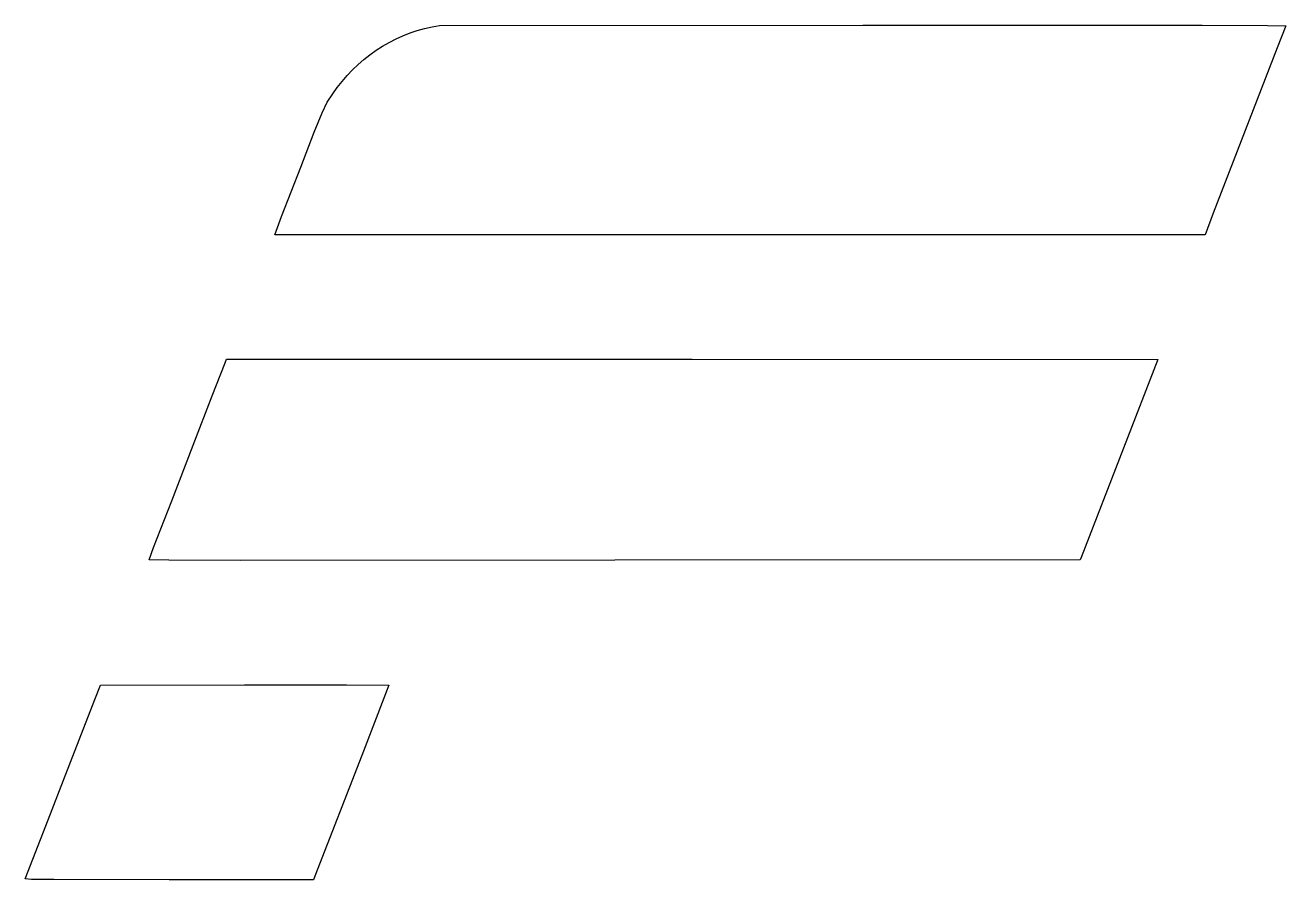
# Model space of a CAD drawing. Extents: x 21 to 542, y 33 to 387.
import ezdxf

# ---------------------------------------------------------------- set-up
doc = ezdxf.new("R2010")
doc.units = 0

msp = doc.modelspace()

# ---------------------------------------------------------------- linework, layer by layer
at = {"layer": 'Image'}
for p, q in [((185.826203, 385.358244), (188.89322, 386.04504)), ((188.89322, 386.04504), (191.99766, 386.655706)), ((191.99766, 386.655706), (367.07666, 386.739771)), ((367.07666, 386.739771), (507.36541, 386.736516)), ((507.36541, 386.736516), (534.522222, 386.640713)), ((534.522222, 386.640713), (542.01966, 386.468161)), ((542.01966, 386.468161), (538.49242, 377.363601)), ((171.206103, 379.641178), (174.015961, 381.076297)), ((174.015961, 381.076297), (176.88855, 382.369374)), ((176.88855, 382.369374), (179.818219, 383.516599)), ((179.818219, 383.516599), (182.79932, 384.51416)), ((182.79932, 384.51416), (185.826203, 385.358244)), ((163.209402, 374.521694), (165.797174, 376.360065)), ((165.797174, 376.360065), (168.464624, 378.06783)), ((168.464624, 378.06783), (171.206103, 379.641178)), ((538.49242, 377.363601), (512.04342, 308.924801)), ((155.980646, 368.261068), (158.295489, 370.468384)), ((158.295489, 370.468384), (160.706957, 372.55653)), ((160.706957, 372.55653), (163.209402, 374.521694)), ((151.663436, 363.504173), (153.768079, 365.938394)), ((153.768079, 365.938394), (155.980646, 368.261068)), ((147.80052, 358.31634), (149.672366, 360.962218)), ((149.672366, 360.962218), (151.663436, 363.504173)), ((143.446295, 350.460553), (145.588428, 354.839642)), ((145.588428, 354.839642), (147.80052, 358.31634)), ((140.172224, 342.423957), (143.446295, 350.460553)), ((134.56432, 327.97474), (140.172224, 342.423957)), ((126.6951, 307.61864), (134.56432, 327.97474)), ((123.8411, 300.069), (126.6951, 307.61864)), ((512.04342, 308.924801), (508.61778, 300.034811)), ((123.84178, 300.069056), (123.8411, 300.069)), ((316.22978, 299.96405), (123.84178, 300.069056)), ((508.61778, 300.034811), (316.22978, 299.96405)), ((98.02192, 233.43044), (103.28655, 247.04764)), ((103.28655, 247.04764), (103.843938, 248.52931)), ((103.843938, 248.52931), (296.44, 248.529)), ((296.44, 248.529), (489.036, 248.396477)), ((489.036, 248.396477), (474.9116, 211.699077)), ((90.10678, 212.96934), (98.02192, 233.43044)), ((81.21834, 189.96824), (90.10678, 212.96934)), ((474.9116, 211.699077), (457.3936, 166.485577)), ((73.72504, 170.59974), (81.21834, 189.96824)), ((71.9123, 165.546), (73.72504, 170.59974)), ((71.911767, 165.545696), (71.9123, 165.546)), ((80.028361, 165.374196), (71.911767, 165.545696)), ((109.601517, 165.294319), (80.028361, 165.374196)), ((264.457767, 165.382947), (109.601517, 165.294319)), ((457.003767, 165.580951), (264.457767, 165.382947)), ((457.3936, 166.485577), (457.003767, 165.580951)), ((49.45582, 107.8414), (51.74848, 113.76806)), ((51.74848, 113.76806), (111.36038, 113.839265)), ((111.36038, 113.839265), (153.461205, 113.827214)), ((153.461205, 113.827214), (170.97208, 113.698154)), ((169.678939, 110.121605), (159.79908, 84.628654)), ((170.97208, 113.698154), (169.678939, 110.121605)), ((36.49382, 74.3981), (49.45582, 107.8414)), ((159.79908, 84.628654), (140.44338, 34.675354)), ((30.14343, 58.0292), (36.49382, 74.3981)), ((20.6332, 33.5464), (30.14343, 58.0292)), ((20.6332, 33.546378), (20.6332, 33.5464)), ((23.188769, 33.372468), (20.6332, 33.546378)), ((32.498125, 33.264399), (23.188769, 33.372468)), ((80.1874, 33.1936), (32.498125, 33.264399)), ((139.88729, 33.193684), (80.1874, 33.1936)), ((140.44338, 34.675354), (139.88729, 33.193684))]:
    msp.add_line(p, q, dxfattribs=at)

doc.saveas('drawing.dxf')
